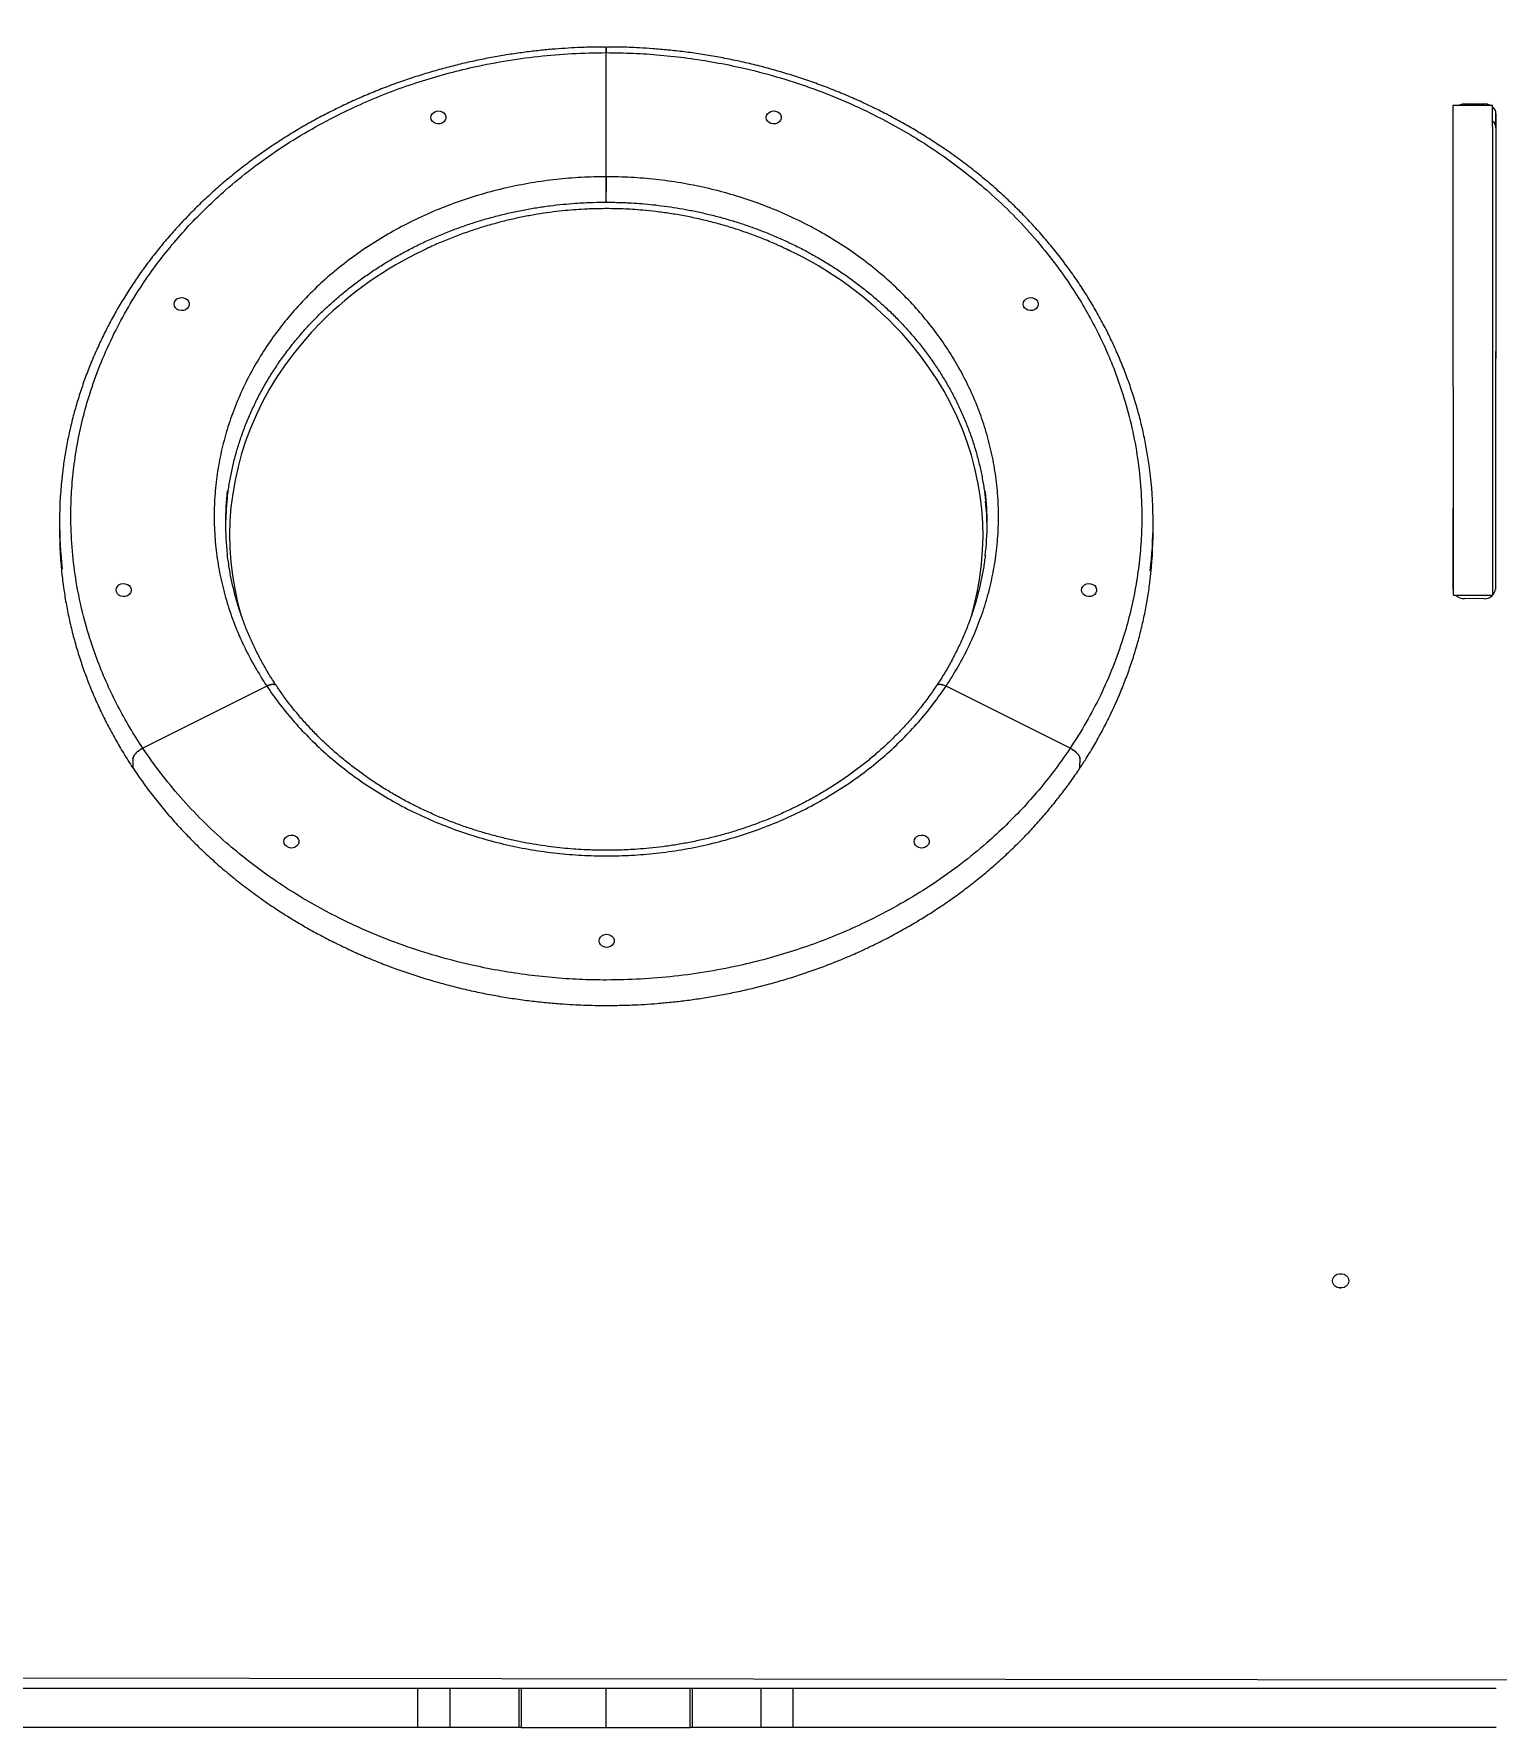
# Model space of a CAD drawing. Header units: millimetres. Extents: x -7083 to 7374, y -8368 to 7509.
# Drawn here: x 2033 to 2809, y 637 to 1536 of the extents above; entities that cross this region are included whole.
import ezdxf

# ---------------------------------------------------------------- set-up
doc = ezdxf.new("R2010")
doc.units = ezdxf.units.MM
for name, color, linetype in [('DIKOM_ОБЪЕКТ', 7, 'Continuous'), ('DIKOM_РАЗМЕР_ЗОНА', 7, 'Continuous'), ('DIKOM_РАЗМЕР_ОБЪЕКТА', 7, 'Continuous')]:
    doc.layers.add(name, color=color, linetype=linetype)
doc.styles.add('style1', font='arial.ttf', dxfattribs={"width": 0.8})
doc.dimstyles.new('1-50', dxfattribs={"dimtxt": 300, "dimasz": 200, "dimexe": 100, "dimexo": 0, "dimgap": 100, "dimtad": 1, "dimtxsty": 'style1', "dimcen": 200, "dimclrd": 7, "dimclre": 7, "dimclrt": 7, "dimadec": 1, "dimazin": 2, "dimtfac": 1, "dimtmove": 0, "dimatfit": 2, "dimfxl": 0, "dimlwd": 25, "dimlwe": 18, "dimarcsym": 0})

# ---------------------------------------------------------------- blocks, each defined once
blk = doc.blocks.new('*D10')
at = {"layer": 'Defpoints', "color": 0, "transparency": 16777216}
for p in [(-5583.43, 647.96), (4593.55, 648.92), (4593.55, -5902.54)]:
    blk.add_point(p, dxfattribs=at)
at = {"layer": 'DIKOM_РАЗМЕР_ОБЪЕКТА', "color": 7, "lineweight": 18, "transparency": 16777216}
for p, q in [((-5583.43, 647.96), (-5583.43, -6002.54)), ((4593.55, 648.92), (4593.55, -6002.54))]:
    blk.add_line(p, q, dxfattribs=at)
at = {"layer": 'DIKOM_РАЗМЕР_ОБЪЕКТА', "color": 7, "lineweight": 25, "transparency": 16777216}
blk.add_line((-5383.43, -5902.54), (4393.55, -5902.54), dxfattribs=at)
at = {"layer": 'DIKOM_РАЗМЕР_ОБЪЕКТА', "color": 7, "transparency": 16777216}
for points in [[(-5383.43, -5869.2), (-5383.43, -5935.87), (-5583.43, -5902.54)], [(4393.55, -5869.2), (4393.55, -5935.87), (4593.55, -5902.54)]]:
    blk.add_solid(points, dxfattribs=at)
at = {"layer": 'DIKOM_РАЗМЕР_ОБЪЕКТА', "color": 7, "transparency": 16777216, "insert": (-226.13, -5649.37), "char_height": 300, "attachment_point": 5, "style": 'style1'}
blk.add_mtext('10150', dxfattribs=at)
blk = doc.blocks.new('*D11')
at = {"layer": 'Defpoints', "color": 0, "transparency": 16777216}
for p in [(-321.71, 5509.06), (-348.71, -4811.52), (5568.58, -4811.52)]:
    blk.add_point(p, dxfattribs=at)
at = {"layer": 'DIKOM_РАЗМЕР_ОБЪЕКТА', "color": 7, "lineweight": 18, "transparency": 16777216}
for p, q in [((-321.71, 5509.06), (5668.58, 5509.06)), ((-348.71, -4811.52), (5668.58, -4811.52))]:
    blk.add_line(p, q, dxfattribs=at)
at = {"layer": 'DIKOM_РАЗМЕР_ОБЪЕКТА', "color": 7, "lineweight": 25, "transparency": 16777216}
blk.add_line((5568.58, 5309.06), (5568.58, -4611.52), dxfattribs=at)
at = {"layer": 'DIKOM_РАЗМЕР_ОБЪЕКТА', "color": 7, "transparency": 16777216}
for points in [[(5535.25, 5309.06), (5601.91, 5309.06), (5568.58, 5509.06)], [(5535.25, -4611.52), (5601.91, -4611.52), (5568.58, -4811.52)]]:
    blk.add_solid(points, dxfattribs=at)
at = {"layer": 'DIKOM_РАЗМЕР_ОБЪЕКТА', "color": 7, "transparency": 16777216, "insert": (5315.31, 775.23), "char_height": 300, "attachment_point": 5, "rotation": 90, "style": 'style1'}
blk.add_mtext('10300', dxfattribs=at)
blk = doc.blocks.new('*D12')
at = {"layer": 'Defpoints', "color": 0, "transparency": 16777216}
for p in [(-621.71, 7509.06), (-373.6, -6811.53), (7273.89, -6811.53)]:
    blk.add_point(p, dxfattribs=at)
at = {"layer": 'DIKOM_РАЗМЕР_ЗОНА', "color": 7, "lineweight": 18, "transparency": 16777216}
for p, q in [((-621.71, 7509.06), (7373.89, 7509.06)), ((-373.6, -6811.53), (7373.89, -6811.53))]:
    blk.add_line(p, q, dxfattribs=at)
at = {"layer": 'DIKOM_РАЗМЕР_ЗОНА', "color": 7, "lineweight": 25, "transparency": 16777216}
blk.add_line((7273.89, 7309.06), (7273.89, -6611.53), dxfattribs=at)
at = {"layer": 'DIKOM_РАЗМЕР_ЗОНА', "color": 7, "transparency": 16777216}
for points in [[(7240.56, 7309.06), (7307.22, 7309.06), (7273.89, 7509.06)], [(7240.56, -6611.53), (7307.22, -6611.53), (7273.89, -6811.53)]]:
    blk.add_solid(points, dxfattribs=at)
at = {"layer": 'DIKOM_РАЗМЕР_ЗОНА', "color": 7, "transparency": 16777216, "insert": (7020.62, 1288.25), "char_height": 300, "attachment_point": 5, "rotation": 90, "style": 'style1'}
blk.add_mtext('14300', dxfattribs=at)
blk = doc.blocks.new('*D13')
at = {"layer": 'Defpoints', "color": 0, "transparency": 16777216}
for p in [(6593.53, 996.24), (-7083.43, 647.96), (6593.53, -8268.31)]:
    blk.add_point(p, dxfattribs=at)
at = {"layer": 'DIKOM_РАЗМЕР_ЗОНА', "color": 7, "lineweight": 18, "transparency": 16777216}
for p, q in [((6593.53, 996.24), (6593.53, -8368.31)), ((-7083.43, 647.96), (-7083.43, -8368.31))]:
    blk.add_line(p, q, dxfattribs=at)
at = {"layer": 'DIKOM_РАЗМЕР_ЗОНА', "color": 7, "lineweight": 25, "transparency": 16777216}
blk.add_line((-6883.43, -8268.31), (6393.53, -8268.31), dxfattribs=at)
at = {"layer": 'DIKOM_РАЗМЕР_ЗОНА', "color": 7, "transparency": 16777216}
for points in [[(-6883.43, -8234.97), (-6883.43, -8301.64), (-7083.43, -8268.31)], [(6393.53, -8234.97), (6393.53, -8301.64), (6593.53, -8268.31)]]:
    blk.add_solid(points, dxfattribs=at)
at = {"layer": 'DIKOM_РАЗМЕР_ЗОНА', "color": 7, "transparency": 16777216, "insert": (322.1, -8015.03), "char_height": 300, "attachment_point": 5, "style": 'style1'}
blk.add_mtext('13650', dxfattribs=at)

msp = doc.modelspace()

# ---------------------------------------------------------------- linework, layer by layer
at = {"layer": 'DIKOM_ОБЪЕКТ', "color": 7, "linetype": 'Continuous', "lineweight": 15}
for p, q in [((2336.976, 1460.111), (2336.933, 1525.929)), ((2786.162, 1498.01), (2807.162, 1498.01)), ((2792.527, 1498.01), (2792.529, 1498.725)), ((2792.529, 1498.725), (2802.928, 1498.712)), ((2802.927, 1498.01), (2802.928, 1498.712)), ((2808.923, 1493.508), (2808.657, 1241.495)), ((2808.908, 1486.008), (2808.923, 1493.508)), ((2808.908, 1486.008), (2808.65, 1241.248)), ((2336.965, 1447.415), (2336.974, 1451.915)), ((2336.962, 1446.642), (2336.962, 1446.703)), ((2135.798, 1287.258), (2136.083, 1289.686)), ((2047.089, 1277.546), (2047.08, 1273.046)), ((2627.079, 1271.909), (2627.088, 1276.409)), ((2786.257, 1241.454), (2786.302, 1284.1)), ((2786.33, 1240.706), (2786.257, 1241.454)), ((2786.332, 1238.203), (2807.332, 1238.203)), ((2802.651, 1236.306), (2792.251, 1236.32)), ((2157.02, 1189.911), (2091.223, 1157.002)), ((2583.126, 1157.002), (2517.286, 1189.911)), ((2086.023, 1151.404), (2086.014, 1146.904)), ((2588.309, 1146.904), (2588.318, 1151.404)), ((2086.014, 1146.904), (2086.258, 1146.194)), ((2816.18, 662.645), (1856.687, 663.875)), ((1864.317, 658.456), (2237.186, 658.456)), ((2237.186, 637.456), (2237.186, 658.456)), ((2237.186, 658.456), (2254.284, 658.456)), ((2254.284, 637.456), (2254.284, 658.456)), ((2254.284, 658.456), (2290.82, 658.456)), ((2290.82, 637.456), (2290.82, 658.456)), ((2290.82, 658.456), (2291.982, 658.456)), ((2291.982, 658.456), (2291.982, 637.456)), ((2291.982, 658.456), (2336.804, 658.456)), ((2336.804, 658.456), (2336.804, 637.456)), ((2336.804, 658.456), (2381.572, 658.456)), ((2381.572, 637.456), (2381.572, 658.456)), ((2381.572, 658.456), (2382.732, 658.456)), ((2382.732, 637.456), (2382.732, 658.456)), ((2382.732, 658.456), (2419.164, 658.456)), ((2419.164, 637.456), (2419.164, 658.456)), ((2419.164, 658.456), (2436.246, 658.456)), ((2436.246, 637.456), (2436.246, 658.456)), ((2436.246, 658.456), (2809.115, 658.456)), ((2237.186, 637.456), (1864.317, 637.456)), ((2254.284, 637.456), (2237.186, 637.456)), ((2290.82, 637.456), (2254.284, 637.456)), ((2291.982, 637.456), (2290.82, 637.456)), ((2291.982, 637.456), (2336.804, 637.456)), ((2336.804, 637.456), (2381.572, 637.456)), ((2382.732, 637.456), (2381.572, 637.456)), ((2419.164, 637.456), (2382.732, 637.456)), ((2436.246, 637.456), (2419.164, 637.456)), ((2809.115, 637.456), (2436.246, 637.456))]:
    msp.add_line(p, q, dxfattribs=at)
at = {"layer": 'DIKOM_ОБЪЕКТ', "color": 7, "linetype": 'Continuous', "lineweight": 15, "flags": 128}
for points in [[(2250.029, 1494.565), (2250.961, 1493.921), (2251.634, 1493.068), (2251.986, 1492.081), (2251.986, 1491.048), (2251.636, 1490.062), (2250.964, 1489.209), (2250.033, 1488.565), (2248.923, 1488.188), (2247.734, 1488.11), (2246.571, 1488.34), (2245.538, 1488.856), (2244.727, 1489.613), (2244.209, 1490.544), (2244.031, 1491.565), (2244.208, 1492.586), (2244.724, 1493.516), (2245.535, 1494.273), (2246.567, 1494.789), (2247.73, 1495.019), (2248.919, 1494.942), (2250.029, 1494.565)], [(2427.883, 1488.565), (2426.773, 1488.188), (2425.584, 1488.11), (2424.422, 1488.34), (2423.389, 1488.856), (2422.577, 1489.613), (2422.059, 1490.544), (2421.881, 1491.565), (2422.058, 1492.586), (2422.575, 1493.516), (2423.385, 1494.273), (2424.418, 1494.789), (2425.58, 1495.019), (2426.769, 1494.942), (2427.879, 1494.565), (2428.812, 1493.921), (2429.484, 1493.068), (2429.836, 1492.081), (2429.837, 1491.048), (2429.486, 1490.062), (2428.815, 1489.209), (2427.883, 1488.565)], [(2786.332, 1238.203), (2786.334, 1246.935), (2786.336, 1255.734), (2786.337, 1264.585), (2786.338, 1273.474), (2786.338, 1282.387), (2786.338, 1291.308), (2786.338, 1300.223), (2786.337, 1309.117), (2786.336, 1317.976), (2786.334, 1326.786), (2786.332, 1335.531), (2786.33, 1344.197), (2786.327, 1352.77), (2786.324, 1361.236), (2786.32, 1369.581), (2786.316, 1377.791), (2786.312, 1385.853), (2786.307, 1393.754), (2786.302, 1401.48), (2786.297, 1409.018), (2786.291, 1416.358), (2786.285, 1423.485), (2786.279, 1430.389), (2786.272, 1437.059), (2786.265, 1443.482), (2786.258, 1449.65), (2786.25, 1455.551), (2786.242, 1461.176), (2786.234, 1466.516), (2786.226, 1471.561), (2786.217, 1476.304), (2786.209, 1480.737), (2786.2, 1484.852), (2786.191, 1488.643), (2786.181, 1492.103), (2786.172, 1495.228), (2786.162, 1498.01)], [(2807.332, 1238.203), (2807.334, 1246.935), (2807.336, 1255.734), (2807.337, 1264.585), (2807.338, 1273.474), (2807.338, 1282.387), (2807.338, 1291.308), (2807.338, 1300.223), (2807.337, 1309.117), (2807.336, 1317.976), (2807.334, 1326.786), (2807.332, 1335.531), (2807.33, 1344.197), (2807.327, 1352.77), (2807.324, 1361.236), (2807.32, 1369.581), (2807.316, 1377.791), (2807.312, 1385.853), (2807.307, 1393.754), (2807.302, 1401.48), (2807.297, 1409.018), (2807.291, 1416.358), (2807.285, 1423.485), (2807.279, 1430.389), (2807.272, 1437.059), (2807.265, 1443.482), (2807.258, 1449.65), (2807.25, 1455.551), (2807.242, 1461.176), (2807.234, 1466.516), (2807.226, 1471.561), (2807.217, 1476.304), (2807.209, 1480.737), (2807.2, 1484.852), (2807.191, 1488.643), (2807.181, 1492.103), (2807.172, 1495.228), (2807.162, 1498.01)], [(2113.852, 1395.561), (2114.785, 1394.917), (2115.457, 1394.064), (2115.809, 1393.077), (2115.81, 1392.044), (2115.459, 1391.058), (2114.788, 1390.204), (2113.856, 1389.561), (2112.746, 1389.183), (2111.557, 1389.106), (2110.395, 1389.336), (2109.362, 1389.852), (2108.55, 1390.609), (2108.032, 1391.54), (2107.854, 1392.561), (2108.031, 1393.582), (2108.548, 1394.512), (2109.358, 1395.269), (2110.391, 1395.785), (2111.553, 1396.015), (2112.742, 1395.938), (2113.852, 1395.561)], [(2564.189, 1389.561), (2563.079, 1389.183), (2561.89, 1389.106), (2560.728, 1389.336), (2559.695, 1389.852), (2558.883, 1390.609), (2558.365, 1391.54), (2558.187, 1392.561), (2558.364, 1393.582), (2558.881, 1394.512), (2559.691, 1395.269), (2560.724, 1395.785), (2561.886, 1396.015), (2563.075, 1395.938), (2564.185, 1395.561), (2565.118, 1394.917), (2565.79, 1394.064), (2566.142, 1393.077), (2566.143, 1392.044), (2565.792, 1391.058), (2565.121, 1390.204), (2564.189, 1389.561)], [(2186.129, 1383.248), (2180.779, 1377.677), (2175.704, 1371.917), (2170.912, 1365.978), (2166.411, 1359.87), (2162.21, 1353.604), (2158.315, 1347.191), (2154.734, 1340.642), (2151.473, 1333.969), (2148.538, 1327.183), (2145.933, 1320.297), (2143.663, 1313.322), (2141.733, 1306.271), (2140.146, 1299.156), (2138.904, 1291.989), (2138.01, 1284.783), (2137.465, 1277.551), (2137.27, 1270.306), (2137.426, 1263.059), (2137.932, 1255.825), (2138.787, 1248.615), (2139.99, 1241.442), (2141.539, 1234.319), (2143.431, 1227.258), (2143.684, 1226.407)], [(2530.905, 1227.711), (2532.415, 1233.335), (2534.002, 1240.451), (2535.244, 1247.617), (2536.139, 1254.823), (2536.684, 1262.055), (2536.878, 1269.3), (2536.723, 1276.547), (2536.217, 1283.781), (2535.361, 1290.991), (2534.158, 1298.164), (2532.609, 1305.287), (2530.717, 1312.348), (2528.486, 1319.335), (2525.918, 1326.234), (2523.019, 1333.034), (2519.794, 1339.724), (2516.249, 1346.29), (2512.389, 1352.723), (2508.222, 1359.01), (2503.754, 1365.141), (2498.994, 1371.104), (2493.95, 1376.89), (2493.429, 1377.459)], [(2083.068, 1243.878), (2084.001, 1243.234), (2084.673, 1242.381), (2085.025, 1241.394), (2085.026, 1240.361), (2084.675, 1239.375), (2084.004, 1238.521), (2083.072, 1237.878), (2081.962, 1237.5), (2080.773, 1237.423), (2079.611, 1237.653), (2078.578, 1238.169), (2077.766, 1238.926), (2077.248, 1239.857), (2077.07, 1240.878), (2077.247, 1241.899), (2077.764, 1242.829), (2078.574, 1243.586), (2079.606, 1244.102), (2080.769, 1244.332), (2081.958, 1244.255), (2083.068, 1243.878)], [(2595.172, 1237.878), (2594.062, 1237.5), (2592.873, 1237.423), (2591.71, 1237.653), (2590.677, 1238.169), (2589.866, 1238.926), (2589.348, 1239.857), (2589.17, 1240.878), (2589.347, 1241.899), (2589.863, 1242.829), (2590.674, 1243.586), (2591.706, 1244.102), (2592.868, 1244.332), (2594.057, 1244.255), (2595.168, 1243.878), (2596.1, 1243.234), (2596.772, 1242.381), (2597.125, 1241.394), (2597.125, 1240.361), (2596.774, 1239.375), (2596.103, 1238.521), (2595.172, 1237.878)], [(2166.082, 1107.49), (2166.259, 1108.511), (2166.776, 1109.441), (2167.586, 1110.198), (2168.619, 1110.714), (2169.781, 1110.944), (2170.97, 1110.867), (2172.08, 1110.49), (2173.013, 1109.846), (2173.685, 1108.993), (2174.037, 1108.006), (2174.038, 1106.973), (2173.687, 1105.987), (2173.016, 1105.134), (2172.084, 1104.49), (2170.975, 1104.113), (2169.786, 1104.035), (2168.623, 1104.265), (2167.59, 1104.781), (2166.779, 1105.538), (2166.261, 1106.469), (2166.082, 1107.49)], [(2500.332, 1107.49), (2500.509, 1108.511), (2501.025, 1109.441), (2501.836, 1110.198), (2502.868, 1110.714), (2504.03, 1110.944), (2505.219, 1110.867), (2506.33, 1110.49), (2507.262, 1109.846), (2507.934, 1108.993), (2508.287, 1108.006), (2508.287, 1106.973), (2507.936, 1105.987), (2507.265, 1105.134), (2506.334, 1104.49), (2505.224, 1104.113), (2504.035, 1104.035), (2502.872, 1104.265), (2501.839, 1104.781), (2501.028, 1105.538), (2500.51, 1106.469), (2500.332, 1107.49)], [(2333.241, 1054.811), (2333.418, 1055.832), (2333.935, 1056.762), (2334.746, 1057.519), (2335.778, 1058.035), (2336.94, 1058.265), (2338.129, 1058.188), (2339.239, 1057.811), (2340.172, 1057.167), (2340.844, 1056.314), (2341.196, 1055.327), (2341.197, 1054.294), (2340.846, 1053.308), (2340.175, 1052.455), (2339.243, 1051.811), (2338.134, 1051.434), (2336.945, 1051.356), (2335.782, 1051.586), (2334.749, 1052.102), (2333.938, 1052.859), (2333.42, 1053.79), (2333.241, 1054.811)], [(2730.969, 874.447), (2730.79, 873.374), (2730.268, 872.388), (2729.447, 871.569), (2728.393, 870.984), (2727.191, 870.68), (2725.939, 870.682), (2724.737, 870.989), (2723.684, 871.577), (2722.865, 872.397), (2722.346, 873.384), (2722.169, 874.458), (2722.348, 875.532), (2722.87, 876.517), (2723.691, 877.336), (2724.745, 877.921), (2725.947, 878.225), (2727.199, 878.224), (2728.4, 877.916), (2729.453, 877.329), (2730.273, 876.508), (2730.792, 875.521), (2730.969, 874.447)], [(2725.781, 870.704), (2725.926, 870.724), (2726.559, 870.763)]]:
    msp.add_lwpolyline(points, dxfattribs=at)
at = {"layer": 'DIKOM_ОБЪЕКТ', "color": 7, "linetype": 'Continuous', "lineweight": 15}
for centre, radius, start, end in [((2792.496, 1492.019), 6.706, 89.720376, 116.691663), ((2802.943, 1492), 6.712, 63.574176, 90.126341), ((2804.005, 1493.419), 4.919, 1.037989, 50.024187), ((2804.036, 1485.939), 4.873, 0.80831, 49.694097), ((2324.729, 1243.202), 197.036, 115.622501, 134.702684), ((2349.874, 1244.152), 195.905, 42.880239, 64.931443), ((2264.833, 1277.119), 217.744, 173.19224, 186.579777), ((2409.348, 1276.836), 217.74, 353.198128, 6.444038), ((2286.739, 1277.076), 151.651, 173.784998, 186.490939), ((2286.789, 1272.57), 151.709, 173.624272, 179.035655), ((2387.434, 1276.878), 151.654, 353.263495, 6.0926), ((2387.372, 1272.373), 151.708, 0.73976, 5.876053), ((2264.872, 1272.625), 217.793, 179.889312, 186.579931), ((2409.252, 1272.344), 217.828, 353.198587, 359.885464), ((2803.034, 1241.933), 5.64, 266.112215, 355.538747), ((2792.148, 1242.664), 6.345, 224.6746, 270.925717), ((2726.552, 865.699), 5.064, 81.016549, 98.758762)]:
    msp.add_arc(centre, radius, start, end, dxfattribs=at)
for points, knots in [([(2336.927, 1528.919), (2333.802, 1528.9), (2329.346, 1528.871), (2322.681, 1528.637), (2316.849, 1528.348), (2309.898, 1527.858), (2302.609, 1527.188), (2294.987, 1526.312), (2287.141, 1525.222), (2279.134, 1523.911), (2271.016, 1522.373), (2262.828, 1520.604), (2254.599, 1518.603), (2246.358, 1516.368), (2238.127, 1513.899), (2229.924, 1511.195), (2221.769, 1508.258), (2213.676, 1505.088), (2205.661, 1501.687), (2197.736, 1498.058), (2189.915, 1494.202), (2182.209, 1490.124), (2174.63, 1485.825), (2167.189, 1481.31), (2159.895, 1476.581), (2152.758, 1471.644), (2145.789, 1466.502), (2138.996, 1461.161), (2132.387, 1455.624), (2125.972, 1449.897), (2119.758, 1443.984), (2113.754, 1437.893), (2107.966, 1431.627), (2102.402, 1425.194), (2097.07, 1418.598), (2091.975, 1411.846), (2087.125, 1404.946), (2082.525, 1397.902), (2078.182, 1390.722), (2074.101, 1383.413), (2070.288, 1375.982), (2066.748, 1368.435), (2063.486, 1360.781), (2060.507, 1353.027), (2057.815, 1345.18), (2055.413, 1337.249), (2053.309, 1329.24), (2051.496, 1321.163), (2050.012, 1313.024), (2049.071, 1306.997), (2048.721, 1303.679), (2048.66, 1303.101)], [0, 0, 0, 0, 0.0220656, 0.0314668, 0.0470988, 0.0633149, 0.0807047, 0.0988554, 0.1176014, 0.1368104, 0.1563883, 0.1762653, 0.1963887, 0.2167182, 0.2372222, 0.2578755, 0.278658, 0.2995533, 0.3205479, 0.3416306, 0.3627922, 0.3840248, 0.4053218, 0.4266775, 0.4480871, 0.4695466, 0.4910525, 0.5126017, 0.5341918, 0.5558206, 0.5774863, 0.5991874, 0.6209225, 0.6426907, 0.6644912, 0.6863234, 0.7081867, 0.7300811, 0.7520063, 0.7739623, 0.7959493, 0.8179676, 0.8400175, 0.8620994, 0.8842139, 0.9063617, 0.9285433, 0.9507595, 0.9730111, 0.9952989, 1, 1, 1, 1]), ([(2336.933, 1525.929), (2336.933, 1526.483), (2336.932, 1527.593), (2336.93, 1528.576), (2336.928, 1529.017), (2336.928, 1528.908), (2336.928, 1528.898)], [0, 0, 0, 0, 0.3224399, 0.6448798, 0.9673197, 1, 1, 1, 1]), ([(2336.928, 1528.844), (2336.928, 1528.863), (2336.929, 1528.924), (2336.931, 1528.301), (2336.932, 1527.23), (2336.933, 1526.298), (2336.933, 1525.929)], [0, 0, 0, 0, 0.1434851, 0.4657503, 0.7880155, 1, 1, 1, 1]), ([(2625.669, 1301.441), (2625.451, 1303.357), (2624.918, 1308.051), (2623.704, 1315.491), (2622.074, 1323.761), (2620.113, 1331.993), (2617.836, 1340.178), (2615.24, 1348.308), (2612.326, 1356.373), (2609.097, 1364.363), (2605.554, 1372.27), (2601.699, 1380.082), (2597.535, 1387.792), (2593.066, 1395.389), (2588.293, 1402.864), (2583.222, 1410.208), (2577.856, 1417.413), (2572.2, 1424.467), (2566.258, 1431.364), (2560.035, 1438.094), (2553.537, 1444.649), (2546.769, 1451.019), (2539.736, 1457.198), (2532.445, 1463.176), (2524.9, 1468.947), (2517.381, 1474.308), (2509.926, 1479.275), (2502.574, 1483.864), (2495.064, 1488.251), (2487.402, 1492.43), (2479.596, 1496.399), (2471.656, 1500.153), (2463.588, 1503.688), (2455.403, 1507.002), (2447.109, 1510.091), (2438.716, 1512.952), (2430.235, 1515.582), (2421.677, 1517.978), (2413.055, 1520.139), (2404.386, 1522.062), (2395.69, 1523.745), (2387, 1525.186), (2378.372, 1526.382), (2369.936, 1527.327), (2362.036, 1528.012), (2355.182, 1528.449), (2348.983, 1528.727), (2343.301, 1528.889), (2339.413, 1528.916), (2337.582, 1528.928)], [0, 0, 0, 0, 0.0155458, 0.0380842, 0.0606651, 0.0832893, 0.105957, 0.1286688, 0.1514251, 0.1742261, 0.1970723, 0.2199638, 0.2429011, 0.2658844, 0.2889142, 0.3119909, 0.3351151, 0.3582876, 0.3815093, 0.4047814, 0.4281053, 0.451483, 0.4749168, 0.4984095, 0.5219648, 0.5455869, 0.5668104, 0.5880323, 0.6092503, 0.6304635, 0.6516708, 0.6728707, 0.6940617, 0.7152416, 0.7364076, 0.7575561, 0.7786819, 0.7997781, 0.8208339, 0.8418332, 0.8627495, 0.883536, 0.9041024, 0.9242467, 0.9434086, 0.959981, 0.9726291, 0.9871075, 1, 1, 1, 1]), ([(2091.223, 1157.002), (2088.878, 1160.638), (2084.188, 1167.909), (2077.947, 1179.242), (2072.289, 1190.913), (2067.303, 1202.932), (2062.641, 1216.32), (2058.586, 1231.062), (2055.438, 1247.197), (2053.527, 1263.526), (2052.926, 1278.882), (2053.356, 1293.137), (2054.565, 1306.243), (2056.573, 1319.231), (2059.367, 1332.074), (2063.211, 1345.711), (2068.313, 1360.083), (2074.84, 1374.933), (2082.387, 1389.267), (2090.331, 1402.118), (2098.477, 1413.664), (2106.651, 1424.023), (2115.499, 1434.092), (2125.02, 1443.836), (2136.076, 1454.02), (2148.788, 1464.425), (2163.348, 1474.845), (2178.72, 1484.435), (2193.775, 1492.556), (2208.246, 1499.355), (2221.956, 1504.994), (2235.95, 1509.976), (2250.191, 1514.296), (2265.752, 1518.224), (2282.677, 1521.58), (2300.795, 1524.087), (2318.905, 1525.643), (2330.924, 1525.833), (2336.933, 1525.929)], [0, 0, 0, 0, 0.0242521, 0.0484885, 0.0730696, 0.0979388, 0.1228254, 0.154477, 0.1861294, 0.2180641, 0.2499996, 0.2755535, 0.3010897, 0.3265443, 0.3518541, 0.3771822, 0.4082823, 0.4393832, 0.4696912, 0.5, 0.5242517, 0.5484882, 0.5730696, 0.5979388, 0.6228254, 0.654477, 0.6861294, 0.7180641, 0.7499996, 0.7755535, 0.8010897, 0.8265443, 0.8518541, 0.8771822, 0.9082823, 0.9393832, 0.9696912, 1, 1, 1, 1]), ([(2336.933, 1525.929), (2341.742, 1525.868), (2351.355, 1525.746), (2365.805, 1524.754), (2380.302, 1523.158), (2394.812, 1520.881), (2410.529, 1517.677), (2427.296, 1513.34), (2445.004, 1507.626), (2462.287, 1500.886), (2477.943, 1493.652), (2491.984, 1486.195), (2504.485, 1478.729), (2516.471, 1470.722), (2527.918, 1462.199), (2539.635, 1452.491), (2551.458, 1441.471), (2563.049, 1429.143), (2573.612, 1416.31), (2582.496, 1403.919), (2589.972, 1392.032), (2596.249, 1380.716), (2601.897, 1369.041), (2606.886, 1357.024), (2611.547, 1343.635), (2615.602, 1328.893), (2618.75, 1312.758), (2620.661, 1296.429), (2621.262, 1281.073), (2620.833, 1266.817), (2619.623, 1253.712), (2617.615, 1240.724), (2614.821, 1227.881), (2610.977, 1214.244), (2605.878, 1199.871), (2599.336, 1185.027), (2591.845, 1170.666), (2586.032, 1161.556), (2583.126, 1157.002)], [0, 0, 0, 0, 0.0242521, 0.0484885, 0.0730696, 0.0979388, 0.1228254, 0.154477, 0.1861294, 0.2180641, 0.2499996, 0.2755535, 0.3010897, 0.3265443, 0.3518541, 0.3771822, 0.4082823, 0.4393832, 0.4696912, 0.5, 0.5242517, 0.5484882, 0.5730696, 0.5979388, 0.6228254, 0.654477, 0.6861294, 0.7180641, 0.7499996, 0.7755535, 0.8010897, 0.8265443, 0.8518541, 0.8771822, 0.9082823, 0.9393832, 0.9696912, 1, 1, 1, 1]), ([(2336.976, 1460.111), (2332.575, 1460.041), (2323.773, 1459.902), (2310.509, 1458.762), (2297.239, 1456.926), (2283.948, 1454.29), (2270.807, 1450.891), (2257.844, 1446.706), (2245.192, 1441.77), (2232.915, 1436.093), (2221.102, 1429.721), (2209.844, 1422.698), (2199.18, 1415.066), (2189.214, 1406.909), (2179.941, 1398.255), (2171.464, 1389.226), (2163.739, 1379.826), (2156.782, 1370.104), (2150.548, 1360.021), (2145.021, 1349.523), (2140.241, 1338.646), (2136.233, 1327.36), (2133.07, 1315.803), (2130.78, 1303.985), (2129.396, 1292.026), (2128.94, 1279.978), (2129.411, 1267.929), (2130.811, 1255.97), (2133.116, 1244.152), (2136.296, 1232.595), (2140.315, 1221.308), (2145.121, 1210.437), (2150.62, 1199.918), (2154.887, 1193.247), (2157.02, 1189.911)], [0, 0, 0, 0, 0.0303094, 0.0606187, 0.0917196, 0.1228218, 0.1544742, 0.1861278, 0.2180633, 0.25, 0.2819355, 0.3138722, 0.3455247, 0.3771782, 0.4082792, 0.4393813, 0.46969, 0.5, 0.5303088, 0.5606187, 0.5917196, 0.6228218, 0.6544742, 0.6861278, 0.7180633, 0.75, 0.7819355, 0.8138722, 0.8455247, 0.8771782, 0.9082792, 0.9393813, 0.96969, 1, 1, 1, 1]), ([(2336.974, 1451.915), (2336.975, 1452.309), (2336.976, 1453.099), (2336.977, 1454.894), (2336.977, 1456.891), (2336.977, 1458.711), (2336.977, 1459.713), (2336.976, 1460.111)], [0, 0, 0, 0, 0.2146939, 0.4293877, 0.6440816, 0.8587754, 1, 1, 1, 1]), ([(2336.976, 1460.111), (2336.977, 1459.493), (2336.977, 1458.259), (2336.977, 1456.184), (2336.977, 1454.248), (2336.975, 1452.782), (2336.974, 1452.161), (2336.974, 1451.915)], [0, 0, 0, 0, 0.2146939, 0.4293877, 0.6440816, 0.8587754, 1, 1, 1, 1]), ([(2517.286, 1189.911), (2519.415, 1193.247), (2523.672, 1199.918), (2529.159, 1210.436), (2533.95, 1221.308), (2537.954, 1232.595), (2541.119, 1244.152), (2543.409, 1255.969), (2544.793, 1267.929), (2545.249, 1279.977), (2544.777, 1292.026), (2543.377, 1303.985), (2541.072, 1315.803), (2537.893, 1327.36), (2533.871, 1338.646), (2529.077, 1349.523), (2523.536, 1360.021), (2517.289, 1370.104), (2510.319, 1379.826), (2502.582, 1389.226), (2494.093, 1398.255), (2484.809, 1406.908), (2474.832, 1415.066), (2464.158, 1422.698), (2452.89, 1429.721), (2441.07, 1436.093), (2428.785, 1441.77), (2416.127, 1446.705), (2403.158, 1450.891), (2390.013, 1454.29), (2376.718, 1456.926), (2363.446, 1458.762), (2350.18, 1459.902), (2341.378, 1460.041), (2336.976, 1460.111)], [0, 0, 0, 0, 0.0303094, 0.0606187, 0.0917196, 0.1228218, 0.1544742, 0.1861278, 0.2180633, 0.25, 0.2819355, 0.3138722, 0.3455247, 0.3771782, 0.4082792, 0.4393813, 0.46969, 0.5, 0.5303088, 0.5606187, 0.5917196, 0.6228218, 0.6544742, 0.6861278, 0.7180633, 0.75, 0.7819355, 0.8138722, 0.8455247, 0.8771782, 0.9082792, 0.9393813, 0.96969, 1, 1, 1, 1]), ([(2336.965, 1447.415), (2336.964, 1447.11), (2336.963, 1446.637), (2336.962, 1446.68), (2336.962, 1446.695)], [0, 0, 0, 0, 0.6443447, 1, 1, 1, 1]), ([(2336.963, 1446.836), (2336.963, 1446.848), (2336.964, 1446.907), (2336.965, 1447.19), (2336.965, 1447.415)], [0, 0, 0, 0, 0.2089725, 1, 1, 1, 1]), ([(2136.039, 1289.252), (2136.097, 1289.851), (2136.376, 1292.752), (2137.196, 1297.935), (2138.51, 1304.793), (2140.17, 1311.615), (2142.145, 1318.393), (2144.442, 1325.113), (2147.058, 1331.766), (2149.991, 1338.34), (2153.239, 1344.822), (2156.799, 1351.202), (2160.666, 1357.467), (2164.839, 1363.608), (2169.311, 1369.611), (2174.077, 1375.468), (2179.134, 1381.166), (2184.474, 1386.696), (2189.899, 1391.863), (2195.366, 1396.675), (2200.835, 1401.143), (2206.492, 1405.43), (2212.329, 1409.531), (2218.337, 1413.441), (2224.508, 1417.154), (2230.832, 1420.664), (2237.3, 1423.968), (2243.902, 1427.06), (2250.627, 1429.935), (2257.466, 1432.591), (2264.405, 1435.023), (2271.432, 1437.228), (2278.531, 1439.202), (2285.686, 1440.943), (2292.87, 1442.448), (2300.047, 1443.715), (2307.144, 1444.738), (2313.965, 1445.51), (2320.054, 1446.023), (2325.391, 1446.34), (2331.02, 1446.567), (2335.005, 1446.594), (2337.421, 1446.61)], [0, 0, 0, 0, 0.0070346, 0.0340882, 0.0612107, 0.0884012, 0.1156587, 0.1429823, 0.1703712, 0.1978247, 0.2253426, 0.2529245, 0.2805709, 0.3082823, 0.33606, 0.3639056, 0.3918217, 0.4198114, 0.4478789, 0.4731409, 0.4983938, 0.5236357, 0.5488664, 0.5740851, 0.599291, 0.6244829, 0.6496591, 0.674817, 0.6999535, 0.7250636, 0.7501407, 0.7751747, 0.8001504, 0.8250432, 0.8498117, 0.8743791, 0.8985861, 0.9220401, 0.9434355, 0.96, 0.9757463, 1, 1, 1, 1]), ([(2337.414, 1443.192), (2334.587, 1443.168), (2330.596, 1443.135), (2324.682, 1442.87), (2319.591, 1442.543), (2313.518, 1441.99), (2307.139, 1441.229), (2300.463, 1440.232), (2293.589, 1438.987), (2286.576, 1437.487), (2279.472, 1435.725), (2272.313, 1433.696), (2265.131, 1431.396), (2257.951, 1428.829), (2250.801, 1425.98), (2244.649, 1423.321), (2240.932, 1421.511), (2239.542, 1420.834)], [0, 0, 0, 0, 0.0837567, 0.1182141, 0.1753858, 0.2348913, 0.2988421, 0.3656981, 0.4348378, 0.5057654, 0.5781278, 0.6516631, 0.7261732, 0.8015054, 0.8775395, 0.9541796, 1, 1, 1, 1]), ([(2435.003, 1420.546), (2433.551, 1421.257), (2429.731, 1423.128), (2423.412, 1425.873), (2416.074, 1428.804), (2408.643, 1431.46), (2401.139, 1433.85), (2393.578, 1435.967), (2385.983, 1437.81), (2378.39, 1439.375), (2370.863, 1440.657), (2363.562, 1441.648), (2356.921, 1442.333), (2351.132, 1442.763), (2344.782, 1443.099), (2340.288, 1443.156), (2337.414, 1443.192)], [0, 0, 0, 0, 0.0479928, 0.1262731, 0.2044792, 0.2825806, 0.3605328, 0.4382656, 0.5156629, 0.5925156, 0.6684025, 0.7423295, 0.8112428, 0.8665665, 0.9146774, 1, 1, 1, 1]), ([(2337.421, 1446.61), (2340.191, 1446.578), (2344.069, 1446.533), (2349.781, 1446.272), (2354.629, 1445.966), (2360.402, 1445.459), (2366.452, 1444.772), (2372.768, 1443.882), (2379.259, 1442.781), (2385.868, 1441.462), (2392.55, 1439.92), (2399.27, 1438.154), (2405.997, 1436.16), (2412.707, 1433.94), (2419.379, 1431.494), (2425.992, 1428.823), (2432.53, 1425.928), (2438.977, 1422.813), (2445.318, 1419.48), (2451.539, 1415.934), (2457.627, 1412.177), (2463.57, 1408.214), (2469.357, 1404.05), (2474.976, 1399.69), (2480.417, 1395.139), (2485.67, 1390.403), (2490.725, 1385.487), (2495.574, 1380.399), (2500.207, 1375.143), (2504.615, 1369.728), (2508.792, 1364.16), (2512.728, 1358.446), (2516.418, 1352.594), (2519.852, 1346.61), (2523.025, 1340.504), (2525.931, 1334.282), (2528.562, 1327.954), (2530.914, 1321.527), (2532.98, 1315.011), (2534.754, 1308.414), (2536.241, 1301.747), (2537.395, 1295.015), (2538.067, 1290.342), (2538.266, 1287.911), (2538.28, 1287.748)], [0, 0, 0, 0, 0.0277276, 0.0388194, 0.0572552, 0.0763864, 0.0969059, 0.118325, 0.1404476, 0.1631171, 0.1862221, 0.2096805, 0.2334302, 0.2574239, 0.2816245, 0.3060031, 0.3305365, 0.355206, 0.3799966, 0.404896, 0.4298942, 0.4549832, 0.4801562, 0.5054081, 0.5307345, 0.5561323, 0.5815987, 0.6071322, 0.6327312, 0.6583952, 0.6841238, 0.709917, 0.7357752, 0.7616988, 0.7876887, 0.8137456, 0.8398706, 0.8660644, 0.8923281, 0.9186624, 0.9450681, 0.9715455, 0.9980952, 1, 1, 1, 1]), ([(2162.019, 1190.249), (2161.841, 1190.507), (2160.342, 1192.672), (2157.766, 1196.869), (2154.311, 1202.842), (2151.144, 1208.952), (2148.237, 1215.172), (2145.606, 1221.501), (2143.254, 1227.928), (2141.188, 1234.444), (2139.411, 1241.04), (2137.938, 1247.709), (2136.798, 1254.068), (2136.3, 1258.215), (2136.072, 1260.106)], [0, 0, 0, 0, 0.0121802, 0.1021777, 0.1924031, 0.2828591, 0.3735485, 0.4644746, 0.5556406, 0.6470496, 0.7387044, 0.8306074, 0.9227604, 1, 1, 1, 1]), ([(2538.034, 1259.262), (2538.006, 1258.977), (2537.752, 1256.39), (2536.968, 1251.52), (2535.659, 1244.662), (2533.997, 1237.84), (2532.023, 1231.062), (2529.725, 1224.341), (2527.11, 1217.688), (2524.176, 1211.115), (2520.933, 1204.631), (2517.356, 1198.26), (2514.458, 1193.462), (2512.659, 1190.838), (2512.257, 1190.252)], [0, 0, 0, 0, 0.0117592, 0.1067347, 0.2019521, 0.2974081, 0.3930992, 0.4890224, 0.5851748, 0.6815543, 0.7781594, 0.8749897, 0.9720461, 1, 1, 1, 1]), ([(2048.561, 1247.497), (2048.76, 1245.754), (2049.274, 1241.232), (2050.465, 1233.963), (2052.093, 1225.694), (2054.055, 1217.462), (2056.332, 1209.276), (2058.928, 1201.147), (2061.842, 1193.082), (2065.071, 1185.091), (2068.614, 1177.185), (2072.47, 1169.373), (2076.627, 1161.66), (2081.122, 1154.076), (2084.332, 1148.913), (2086.124, 1146.323), (2086.226, 1146.175)], [0, 0, 0, 0, 0.0489675, 0.1269781, 0.2051362, 0.2834436, 0.361902, 0.4405129, 0.5192777, 0.5981975, 0.6772733, 0.7565064, 0.8358977, 0.9154484, 0.9951599, 1, 1, 1, 1]), ([(2588.081, 1146.188), (2589.265, 1147.976), (2592.001, 1152.107), (2595.98, 1158.735), (2600.068, 1166.041), (2603.879, 1173.473), (2607.419, 1181.02), (2610.681, 1188.674), (2613.661, 1196.428), (2616.353, 1204.275), (2618.755, 1212.206), (2620.859, 1220.215), (2622.672, 1228.291), (2624.156, 1236.431), (2625.098, 1242.465), (2625.448, 1245.791), (2625.51, 1246.376)], [0, 0, 0, 0, 0.0583667, 0.1348373, 0.2114156, 0.2881019, 0.3648972, 0.4418027, 0.5188201, 0.5959511, 0.6731979, 0.750563, 0.8280487, 0.9056579, 0.9833932, 1, 1, 1, 1]), ([(2157.02, 1189.911), (2157.606, 1190.171), (2158.778, 1190.692), (2160.302, 1190.93), (2161.305, 1190.864), (2161.573, 1190.577), (2161.64, 1190.506)], [0, 0, 0, 0, 0.3003497, 0.6006995, 0.9010492, 1, 1, 1, 1]), ([(2161.965, 1190.216), (2161.951, 1190.264), (2161.852, 1190.602), (2161.118, 1190.868), (2159.835, 1190.909), (2158.367, 1190.533), (2157.402, 1190.088), (2157.02, 1189.911)], [0, 0, 0, 0, 0.0430527, 0.3046713, 0.5662899, 0.8279086, 1, 1, 1, 1]), ([(2157.02, 1189.911), (2159.292, 1186.645), (2163.837, 1180.112), (2171.615, 1170.734), (2180.093, 1161.699), (2189.38, 1153.047), (2199.356, 1144.889), (2210.03, 1137.257), (2221.298, 1130.234), (2233.119, 1123.861), (2245.403, 1118.185), (2258.061, 1113.249), (2271.031, 1109.064), (2284.176, 1105.664), (2297.471, 1103.032), (2310.742, 1101.184), (2324.008, 1100.085), (2337.212, 1099.723), (2350.415, 1100.085), (2363.679, 1101.184), (2376.949, 1103.032), (2390.24, 1105.664), (2403.381, 1109.064), (2416.345, 1113.249), (2428.996, 1118.185), (2441.273, 1123.861), (2453.086, 1130.234), (2464.345, 1137.257), (2475.009, 1144.889), (2484.974, 1153.047), (2494.25, 1161.699), (2502.716, 1170.733), (2510.482, 1180.112), (2515.018, 1186.645), (2517.286, 1189.911)], [0, 0, 0, 0, 0.0303094, 0.0606187, 0.0917196, 0.1228218, 0.1544742, 0.1861278, 0.2180633, 0.25, 0.2819355, 0.3138722, 0.3455247, 0.3771782, 0.4082792, 0.4393813, 0.46969, 0.5, 0.5303088, 0.5606187, 0.5917196, 0.6228218, 0.6544742, 0.6861278, 0.7180633, 0.75, 0.7819355, 0.8138722, 0.8455247, 0.8771782, 0.9082792, 0.9393813, 0.96969, 1, 1, 1, 1]), ([(2336.747, 1102.845), (2333.977, 1102.877), (2330.099, 1102.922), (2324.387, 1103.182), (2319.539, 1103.489), (2313.765, 1103.996), (2307.716, 1104.682), (2301.399, 1105.572), (2294.908, 1106.674), (2288.3, 1107.993), (2281.617, 1109.534), (2274.898, 1111.301), (2268.171, 1113.294), (2261.46, 1115.514), (2254.789, 1117.961), (2248.175, 1120.632), (2241.637, 1123.527), (2235.191, 1126.642), (2228.85, 1129.974), (2222.629, 1133.521), (2216.541, 1137.278), (2210.598, 1141.241), (2204.811, 1145.405), (2199.192, 1149.765), (2193.751, 1154.316), (2188.498, 1159.052), (2183.442, 1163.968), (2178.594, 1169.056), (2173.96, 1174.311), (2169.556, 1179.728), (2165.55, 1185.035), (2163.139, 1188.596), (2162.019, 1190.249)], [0, 0, 0, 0, 0.0392511, 0.0549525, 0.0810502, 0.1081322, 0.1371795, 0.1675002, 0.1988169, 0.2309077, 0.2636151, 0.2968226, 0.3304426, 0.3644079, 0.3986662, 0.4331765, 0.4679058, 0.5028278, 0.5379213, 0.5731687, 0.6085561, 0.6440718, 0.6797067, 0.7154531, 0.7513051, 0.7872579, 0.8233082, 0.8594531, 0.8956911, 0.9320209, 0.9684421, 1, 1, 1, 1]), ([(2512.257, 1190.252), (2511.278, 1188.787), (2508.923, 1185.263), (2504.851, 1179.847), (2500.092, 1173.986), (2495.033, 1168.289), (2489.694, 1162.759), (2484.269, 1157.592), (2478.801, 1152.779), (2473.333, 1148.312), (2467.676, 1144.025), (2461.839, 1139.923), (2455.831, 1136.014), (2449.66, 1132.301), (2443.336, 1128.79), (2436.868, 1125.487), (2430.266, 1122.395), (2423.54, 1119.519), (2416.702, 1116.864), (2409.763, 1114.432), (2402.736, 1112.227), (2395.636, 1110.253), (2388.482, 1108.512), (2381.297, 1107.006), (2374.12, 1105.74), (2367.024, 1104.716), (2360.203, 1103.945), (2354.114, 1103.432), (2348.777, 1103.115), (2343.148, 1102.887), (2339.163, 1102.861), (2336.747, 1102.845)], [0, 0, 0, 0, 0.0277588, 0.0668016, 0.1059399, 0.1451771, 0.184518, 0.2239683, 0.2594751, 0.2949692, 0.3304479, 0.3659108, 0.4013568, 0.4367849, 0.4721933, 0.5075796, 0.5429403, 0.5782707, 0.6135642, 0.6488112, 0.6839976, 0.7191021, 0.7540901, 0.7889034, 0.823434, 0.8574581, 0.8904238, 0.9204959, 0.9437781, 0.9659103, 1, 1, 1, 1]), ([(2517.286, 1189.911), (2516.701, 1190.17), (2515.53, 1190.689), (2513.986, 1190.941), (2512.823, 1190.811), (2512.478, 1190.393), (2512.321, 1190.204)], [0, 0, 0, 0, 0.2608424, 0.5216849, 0.7825273, 1, 1, 1, 1]), ([(2512.327, 1190.21), (2512.341, 1190.26), (2512.442, 1190.6), (2513.181, 1190.869), (2514.468, 1190.909), (2515.938, 1190.533), (2516.903, 1190.088), (2517.286, 1189.911)], [0, 0, 0, 0, 0.0449862, 0.3060762, 0.5671662, 0.8282563, 1, 1, 1, 1]), ([(2091.223, 1157.002), (2090.639, 1156.677), (2089.471, 1156.026), (2087.914, 1154.73), (2086.737, 1153.381), (2086.113, 1152.227), (2086.049, 1151.637), (2086.023, 1151.404)], [0, 0, 0, 0, 0.2146939, 0.4293877, 0.6440816, 0.8587754, 1, 1, 1, 1]), ([(2086.023, 1151.404), (2086.081, 1151.77), (2086.197, 1152.502), (2087.095, 1153.849), (2088.414, 1155.186), (2089.875, 1156.276), (2090.841, 1156.796), (2091.223, 1157.002)], [0, 0, 0, 0, 0.2146939, 0.4293877, 0.6440816, 0.8587754, 1, 1, 1, 1]), ([(2583.126, 1157.002), (2580.663, 1153.426), (2575.739, 1146.277), (2567.53, 1135.935), (2558.691, 1125.862), (2549.168, 1116.119), (2538.113, 1105.935), (2525.4, 1095.53), (2510.84, 1085.109), (2495.468, 1075.52), (2480.413, 1067.398), (2465.943, 1060.6), (2452.232, 1054.961), (2438.238, 1049.979), (2423.997, 1045.659), (2408.437, 1041.73), (2391.511, 1038.378), (2373.394, 1035.855), (2355.283, 1034.356), (2338.456, 1033.894), (2322.833, 1034.237), (2308.383, 1035.193), (2293.886, 1036.799), (2279.377, 1039.073), (2263.659, 1042.278), (2246.892, 1046.614), (2229.184, 1052.329), (2211.901, 1059.068), (2196.245, 1066.303), (2182.204, 1073.76), (2169.703, 1081.226), (2157.718, 1089.233), (2146.27, 1097.756), (2134.554, 1107.464), (2122.727, 1118.482), (2111.152, 1130.817), (2100.532, 1143.623), (2094.326, 1152.542), (2091.223, 1157.002)], [0, 0, 0, 0, 0.0242521, 0.0484885, 0.0730696, 0.0979388, 0.1228254, 0.154477, 0.1861294, 0.2180641, 0.2499996, 0.2755535, 0.3010897, 0.3265443, 0.3518541, 0.3771822, 0.4082823, 0.4393832, 0.4696912, 0.5, 0.5242517, 0.5484882, 0.5730696, 0.5979388, 0.6228254, 0.654477, 0.6861294, 0.7180641, 0.7499996, 0.7755535, 0.8010897, 0.8265443, 0.8518541, 0.8771822, 0.9082823, 0.9393832, 0.9696912, 1, 1, 1, 1]), ([(2588.318, 1151.404), (2588.261, 1151.77), (2588.147, 1152.502), (2587.253, 1153.849), (2585.935, 1155.186), (2584.474, 1156.276), (2583.509, 1156.796), (2583.126, 1157.002)], [0, 0, 0, 0, 0.2146939, 0.4293877, 0.6440816, 0.8587754, 1, 1, 1, 1]), ([(2583.126, 1157.002), (2583.71, 1156.677), (2584.878, 1156.026), (2586.435, 1154.73), (2587.609, 1153.381), (2588.23, 1152.227), (2588.293, 1151.637), (2588.318, 1151.404)], [0, 0, 0, 0, 0.2146939, 0.4293877, 0.6440816, 0.8587754, 1, 1, 1, 1]), ([(2086.259, 1146.2), (2086.216, 1146.234), (2086.017, 1146.393), (2086.016, 1146.679), (2086.014, 1146.904)], [0, 0, 0, 0, 0.2157468, 1, 1, 1, 1]), ([(2086.227, 1146.175), (2087.796, 1143.866), (2091.039, 1139.094), (2096.316, 1132.044), (2101.967, 1124.987), (2107.91, 1118.091), (2114.132, 1111.36), (2120.631, 1104.806), (2127.399, 1098.435), (2134.432, 1092.257), (2141.723, 1086.278), (2149.267, 1080.508), (2156.787, 1075.146), (2164.242, 1070.179), (2171.593, 1065.59), (2179.104, 1061.204), (2186.766, 1057.024), (2194.571, 1053.056), (2202.512, 1049.302), (2210.579, 1045.766), (2218.765, 1042.453), (2227.059, 1039.364), (2235.452, 1036.503), (2243.933, 1033.873), (2252.491, 1031.477), (2261.113, 1029.316), (2269.782, 1027.393), (2278.478, 1025.71), (2287.168, 1024.269), (2295.796, 1023.073), (2304.232, 1022.127), (2312.131, 1021.443), (2318.986, 1021.006), (2325.185, 1020.728), (2330.867, 1020.565), (2334.754, 1020.539), (2336.585, 1020.527)], [0, 0, 0, 0, 0.0305461, 0.0631298, 0.0957815, 0.1285025, 0.1612945, 0.1941596, 0.2271004, 0.2601203, 0.2932232, 0.3264142, 0.3596995, 0.3896049, 0.4195081, 0.4494058, 0.4792967, 0.5091792, 0.5390515, 0.5689111, 0.598755, 0.6285795, 0.6583792, 0.6881471, 0.717873, 0.7475422, 0.7771317, 0.8066042, 0.8358939, 0.8648734, 0.8932582, 0.9202587, 0.9436103, 0.9614324, 0.9818336, 1, 1, 1, 1]), ([(2336.585, 1020.527), (2339.929, 1020.548), (2344.604, 1020.577), (2351.487, 1020.817), (2357.319, 1021.107), (2364.269, 1021.597), (2371.559, 1022.267), (2379.18, 1023.143), (2387.027, 1024.233), (2395.034, 1025.544), (2403.151, 1027.082), (2411.34, 1028.85), (2419.568, 1030.851), (2427.81, 1033.086), (2436.041, 1035.556), (2444.244, 1038.26), (2452.399, 1041.197), (2460.492, 1044.367), (2468.507, 1047.768), (2476.432, 1051.397), (2484.253, 1055.252), (2491.958, 1059.331), (2499.537, 1063.63), (2506.979, 1068.145), (2514.273, 1072.874), (2521.409, 1077.811), (2528.379, 1082.952), (2535.172, 1088.294), (2541.78, 1093.831), (2548.196, 1099.558), (2554.409, 1105.47), (2560.414, 1111.562), (2566.202, 1117.827), (2571.764, 1124.262), (2577.101, 1130.855), (2582.179, 1137.615), (2585.839, 1142.732), (2587.722, 1145.634), (2588.081, 1146.188)], [0, 0, 0, 0, 0.0330228, 0.0461735, 0.0680398, 0.0907233, 0.1150484, 0.1404379, 0.1666602, 0.1935301, 0.220916, 0.2487203, 0.2768694, 0.3053067, 0.333988, 0.3628783, 0.3919492, 0.4211779, 0.4505456, 0.4800365, 0.5096378, 0.5393383, 0.5691289, 0.5990016, 0.6289498, 0.6589678, 0.6890506, 0.7191941, 0.7493948, 0.7796496, 0.8099559, 0.8403117, 0.8707153, 0.9011651, 0.93166, 0.9621992, 0.9927822, 1, 1, 1, 1]), ([(2588.062, 1146.202), (2588.105, 1146.235), (2588.304, 1146.394), (2588.307, 1146.679), (2588.309, 1146.904)], [0, 0, 0, 0, 0.2129579, 1, 1, 1, 1])]:
    msp.add_open_spline(points, degree=3, knots=knots, dxfattribs=at)

# ---------------------------------------------------------------- dimensions: what is measured, and where the dimension line sits
at = {"layer": 'DIKOM_РАЗМЕР_ЗОНА'}
dim = msp.add_linear_dim(base=(7273.891, -6811.526), p1=(-621.712, 7509.064), p2=(-373.605, -6811.526), angle=90, text='14300', dimstyle='1-50', dxfattribs=at)
dim.commit()
dim.dimension.update_dxf_attribs({"geometry": '*D12', "text_midpoint": (7273.891, 1288.251), "dimtype": 160})
dim = msp.add_linear_dim(base=(6593.528, -8268.308), p1=(-7083.425, 647.956), p2=(6593.528, 996.237), text='13650', dimstyle='1-50', dxfattribs=at)
dim.commit()
dim.dimension.update_dxf_attribs({"geometry": '*D13', "text_midpoint": (322.101, -8268.308), "dimtype": 160})
at = {"layer": 'DIKOM_РАЗМЕР_ОБЪЕКТА'}
dim = msp.add_linear_dim(base=(5568.58, -4811.525), p1=(-321.712, 5509.064), p2=(-348.712, -4811.525), angle=90, text='10300', dimstyle='1-50', dxfattribs=at)
dim.commit()
dim.dimension.update_dxf_attribs({"geometry": '*D11', "text_midpoint": (5568.58, 775.227), "dimtype": 160})
dim = msp.add_linear_dim(base=(4593.55, -5902.538), p1=(-5583.425, 647.956), p2=(4593.55, 648.921), text='10150', dimstyle='1-50', dxfattribs=at)
dim.commit()
dim.dimension.update_dxf_attribs({"geometry": '*D10', "text_midpoint": (-226.127, -5902.538), "dimtype": 160})

doc.saveas('drawing.dxf')
